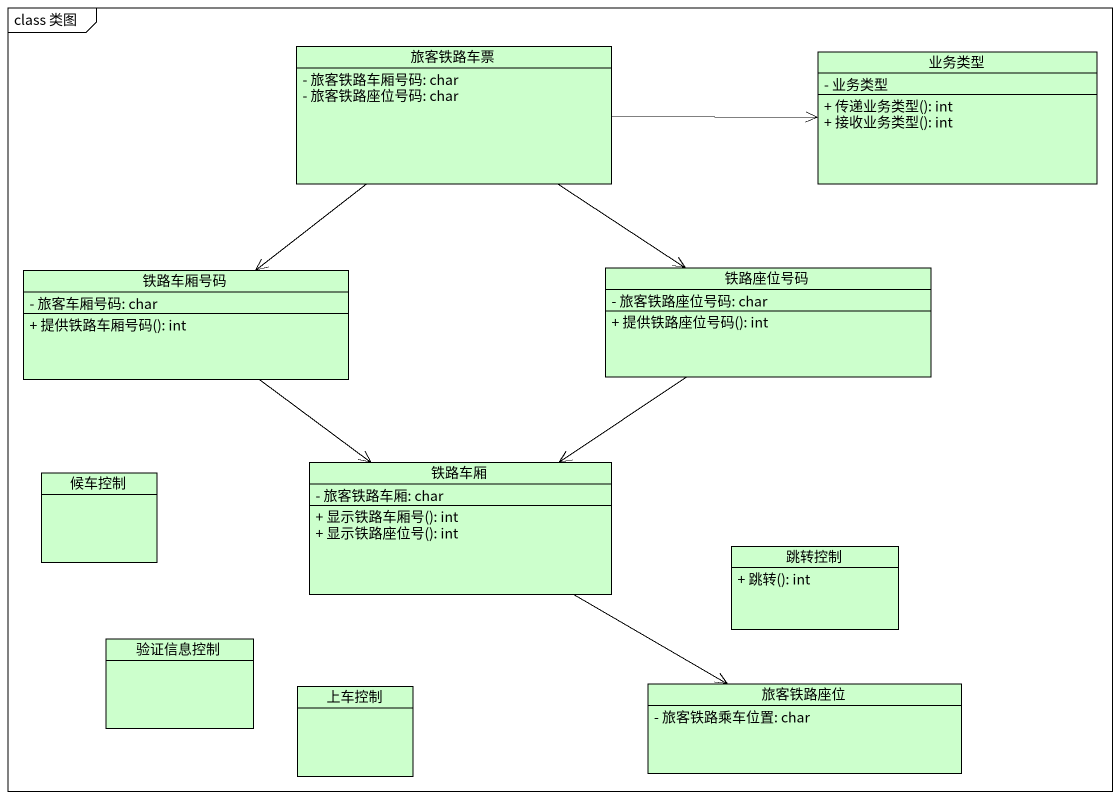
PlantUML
@startuml
mainframe class 类图
hide circle
hide empty members
skinparam classAttributeIconSize 0
class 旅客铁路车票 #CCFFCC {
  - 旅客铁路车厢号码: char
  - 旅客铁路座位号码: char
}
class 业务类型 #CCFFCC {
  - 业务类型
  + 传递业务类型(): int
  + 接收业务类型(): int
}
class 铁路车厢号码 #CCFFCC {
  - 旅客车厢号码: char
  + 提供铁路车厢号码(): int
}
class 铁路座位号码 #CCFFCC {
  - 旅客铁路座位号码: char
  + 提供铁路座位号码(): int
}
class 铁路车厢 #CCFFCC {
  - 旅客铁路车厢: char
  + 显示铁路车厢号(): int
  + 显示铁路座位号(): int
}
class 候车控制 #CCFFCC
class 跳转控制 #CCFFCC {
  + 跳转(): int
}
class 验证信息控制 #CCFFCC
class 上车控制 #CCFFCC
class 旅客铁路座位 #CCFFCC {
  - 旅客铁路乘车位置: char
}
旅客铁路车票 -right-> 业务类型
旅客铁路车票 --> 铁路车厢号码
旅客铁路车票 --> 铁路座位号码
铁路车厢号码 --> 铁路车厢
铁路座位号码 --> 铁路车厢
铁路车厢 -right-> 旅客铁路座位
@enduml
